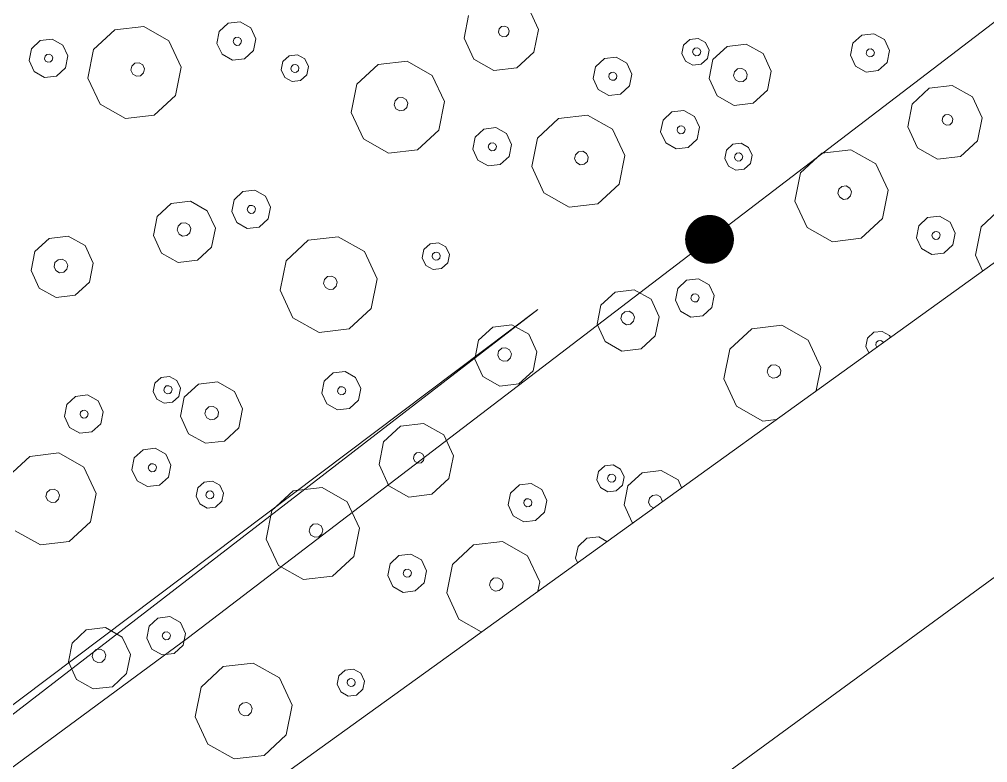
# Model space of a CAD drawing. Header units: metres. Extents: x -2858 to 512, y -1995 to 1252.
# Drawn here: x -543.741 to -539.773, y 361.334 to 364.377 of the extents above; entities that cross this region are included whole.
import ezdxf

# ---------------------------------------------------------------- set-up
doc = ezdxf.new("R2010")
doc.units = ezdxf.units.M
for name, color, linetype in [('Calque commun', 7, 'Continuous'), ('Calque7', 7, 'Continuous'), ('Calque8', 7, 'Continuous')]:
    doc.layers.add(name, color=color, linetype=linetype)

# ---------------------------------------------------------------- blocks, each defined once
blk = doc.blocks.new('GeoRond')
at = {"linetype": 'Continuous', "ltscale": 2.5, "const_width": 0.499, "flags": 128}
blk.add_lwpolyline([(-0.2505, 0, 1), (0.2505, 0, 1)], format="xyb", close=True, dxfattribs=at)
blk = doc.blocks.new('geometrebondepartleger')
at = {"layer": 'Calque7', "color": 1, "linetype": 'Continuous', "lineweight": 9}
blk.add_polyline3d([(141.2008, 124.9129, 79), (146.0805, 124.0046, 79), (151.5015, 122.9015, 79), (157.3363, 121.7891, 79), (165.9825, 119.9858, 79), (155.3815, 121.9588, 79), (170.0435, 119.0562, 79)], dxfattribs=at)
at = {"layer": 'Calque8', "color": 0, "linetype": 'ByBlock', "lineweight": -2, "xscale": 0.1999999977532173, "yscale": 0.1999999977532173, "zscale": 0.1999999977532173, "rotation": 349.2065595604402}
blk.add_blockref('GeoRond', (154.6983, 122.292, 79), dxfattribs=at)
blk = doc.blocks.new('pattern')
at = {"layer": 'Calque commun', "color": 54, "linetype": 'Continuous', "lineweight": 9}
for p, q in [((83.8168, 111.8876), (83.7887, 111.8228)), ((83.7887, 111.8228), (83.6865, 111.7625)), ((83.6865, 111.7625), (83.5684, 111.7738)), ((84.2683, 111.7803), (84.2715, 111.7875)), ((84.2759, 111.7465), (84.2683, 111.7803)), ((84.3061, 111.7774), (84.3071, 111.7797)), ((84.3084, 111.7673), (84.3061, 111.7774)), ((84.3161, 111.7604), (84.3084, 111.7673)), ((84.3354, 111.7647), (84.3265, 111.7594)), ((84.3389, 111.7727), (84.3354, 111.7647)), ((84.3774, 111.7642), (84.3661, 111.7379)), ((83.7767, 111.701), (83.8193, 111.7261)), ((83.8193, 111.7261), (83.8685, 111.7214)), ((84.3018, 111.7236), (84.2759, 111.7465)), ((84.3265, 111.7594), (84.3161, 111.7604)), ((84.3661, 111.7379), (84.3363, 111.7203)), ((83.757, 111.6556), (83.7767, 111.701)), ((83.8685, 111.7214), (83.9056, 111.6887)), ((83.9056, 111.6887), (83.9163, 111.6404)), ((84.3363, 111.7203), (84.3018, 111.7236)), ((84.5538, 111.6577), (84.6373, 111.707)), ((83.7678, 111.6074), (83.757, 111.6556)), ((83.8192, 111.6505), (83.8234, 111.66)), ((83.8215, 111.6404), (83.8192, 111.6505)), ((83.8234, 111.66), (83.8323, 111.6653)), ((83.8323, 111.6653), (83.8427, 111.6643)), ((83.8427, 111.6643), (83.8504, 111.6574)), ((83.8527, 111.6473), (83.8486, 111.6378)), ((83.8504, 111.6574), (83.8527, 111.6473)), ((84.5046, 111.5443), (84.5538, 111.6577)), ((84.8345, 111.6636), (84.876, 111.627)), ((83.8049, 111.5746), (83.7678, 111.6074)), ((83.8293, 111.6335), (83.8215, 111.6404)), ((83.8396, 111.6325), (83.8293, 111.6335)), ((83.8486, 111.6378), (83.8396, 111.6325)), ((83.9163, 111.6404), (83.8967, 111.5951)), ((84.876, 111.627), (84.9028, 111.5064)), ((83.8541, 111.5699), (83.8049, 111.5746)), ((83.8967, 111.5951), (83.8541, 111.5699)), ((84.5315, 111.4236), (84.5046, 111.5443)), ((84.6658, 111.5286), (84.6727, 111.5444)), ((84.6696, 111.5117), (84.6658, 111.5286)), ((84.6727, 111.5444), (84.6876, 111.5532)), ((84.6876, 111.5532), (84.7049, 111.5516)), ((84.7049, 111.5516), (84.7178, 111.5401)), ((84.7178, 111.5401), (84.7216, 111.5232)), ((85.287, 111.5297), (85.3005, 111.561)), ((85.3042, 111.4525), (85.287, 111.5297)), ((85.3872, 111.522), (85.3941, 111.5379)), ((85.3941, 111.5379), (85.3972, 111.5397)), ((85.4399, 111.5303), (85.4429, 111.5167)), ((83.3518, 111.469), (83.4335, 111.5173)), ((83.4335, 111.5173), (83.528, 111.5082)), ((83.528, 111.5082), (83.5992, 111.4454)), ((84.6826, 111.5002), (84.6696, 111.5117)), ((84.6998, 111.4986), (84.6826, 111.5002)), ((84.7147, 111.5074), (84.6998, 111.4986)), ((84.7216, 111.5232), (84.7147, 111.5074)), ((84.9028, 111.5064), (84.8537, 111.393)), ((85.391, 111.5051), (85.3872, 111.522)), ((85.4039, 111.4937), (85.391, 111.5051)), ((85.4212, 111.492), (85.4039, 111.4937)), ((85.4361, 111.5008), (85.4212, 111.492)), ((85.4429, 111.5167), (85.4361, 111.5008)), ((85.5418, 111.5054), (85.5103, 111.4328)), ((85.5412, 111.508), (85.5418, 111.5054)), ((83.314, 111.3819), (83.3518, 111.469)), ((85.3635, 111.4001), (85.3042, 111.4525)), ((85.6772, 111.443), (85.669, 111.4799)), ((85.8136, 111.4481), (85.8061, 111.4307)), ((83.5992, 111.4454), (83.6198, 111.3528)), ((83.8293, 111.3791), (83.9315, 111.4394)), ((83.9315, 111.4394), (84.0496, 111.4281)), ((84.0496, 111.4281), (84.1386, 111.3496)), ((84.6242, 111.3418), (84.5315, 111.4236)), ((85.5103, 111.4328), (85.4422, 111.3926)), ((85.7143, 111.4103), (85.6772, 111.443)), ((85.7635, 111.4056), (85.7143, 111.4103)), ((85.8061, 111.4307), (85.7635, 111.4056)), ((83.3347, 111.2892), (83.314, 111.3819)), ((83.4302, 111.3705), (83.4358, 111.3832)), ((83.4333, 111.357), (83.4302, 111.3705)), ((83.4358, 111.3832), (83.4477, 111.3903)), ((83.4477, 111.3903), (83.4615, 111.3889)), ((83.4615, 111.3889), (83.4718, 111.3798)), ((83.4718, 111.3798), (83.4748, 111.3663)), ((83.7821, 111.2702), (83.8293, 111.3791)), ((84.8537, 111.393), (84.7472, 111.3301)), ((85.4422, 111.3926), (85.3635, 111.4001)), ((85.4248, 111.3558), (85.4546, 111.3734)), ((85.4546, 111.3734), (85.489, 111.3701)), ((85.489, 111.3701), (85.515, 111.3472)), ((85.9293, 111.277), (85.9765, 111.3858)), ((85.9765, 111.3858), (86.0091, 111.4051)), ((83.4436, 111.3478), (83.4333, 111.357)), ((83.4574, 111.3465), (83.4436, 111.3478)), ((83.4693, 111.3536), (83.4574, 111.3465)), ((83.4748, 111.3663), (83.4693, 111.3536)), ((83.6198, 111.3528), (83.5821, 111.2657)), ((84.1386, 111.3496), (84.1644, 111.2338)), ((84.7472, 111.3301), (84.6242, 111.3418)), ((85.411, 111.324), (85.4248, 111.3558)), ((85.4466, 111.3237), (85.4508, 111.3332)), ((85.4508, 111.3332), (85.4597, 111.3385)), ((85.4597, 111.3385), (85.47, 111.3375)), ((85.47, 111.3375), (85.4778, 111.3306)), ((85.4778, 111.3306), (85.4801, 111.3205)), ((85.515, 111.3472), (85.5225, 111.3134)), ((86.2887, 111.3435), (86.3116, 111.2405)), ((83.4058, 111.2264), (83.3347, 111.2892)), ((85.4185, 111.2903), (85.411, 111.324)), ((85.4445, 111.2673), (85.4185, 111.2903)), ((85.4489, 111.3135), (85.4466, 111.3237)), ((85.4567, 111.3067), (85.4489, 111.3135)), ((85.467, 111.3057), (85.4567, 111.3067)), ((85.476, 111.3109), (85.467, 111.3057)), ((85.4801, 111.3205), (85.476, 111.3109)), ((85.5225, 111.3134), (85.5087, 111.2817)), ((86.0815, 111.2786), (86.0964, 111.2874)), ((86.0964, 111.2874), (86.1136, 111.2858)), ((83.5821, 111.2657), (83.5003, 111.2174)), ((83.8079, 111.1544), (83.7821, 111.2702)), ((83.9274, 111.256), (83.9343, 111.2719)), ((83.9312, 111.2391), (83.9274, 111.256)), ((83.9343, 111.2719), (83.9492, 111.2806)), ((83.9492, 111.2806), (83.9664, 111.279)), ((83.9664, 111.279), (83.9794, 111.2676)), ((83.9831, 111.2507), (83.9763, 111.2348)), ((83.9794, 111.2676), (83.9831, 111.2507)), ((85.4789, 111.2641), (85.4445, 111.2673)), ((85.5087, 111.2817), (85.4789, 111.2641)), ((85.9551, 111.1611), (85.9293, 111.277)), ((86.0746, 111.2628), (86.0815, 111.2786)), ((86.0784, 111.2459), (86.0746, 111.2628)), ((86.1136, 111.2858), (86.1266, 111.2743)), ((86.1304, 111.2574), (86.1235, 111.2416)), ((86.1266, 111.2743), (86.1304, 111.2574)), ((83.5003, 111.2174), (83.4058, 111.2264)), ((83.9441, 111.2276), (83.9312, 111.2391)), ((83.9614, 111.226), (83.9441, 111.2276)), ((83.9763, 111.2348), (83.9614, 111.226)), ((84.1644, 111.2338), (84.1172, 111.1249)), ((85.7081, 111.1848), (85.7507, 111.2099)), ((85.7507, 111.2099), (85.7999, 111.2052)), ((86.0913, 111.2344), (86.0784, 111.2459)), ((86.1086, 111.2328), (86.0913, 111.2344)), ((86.1235, 111.2416), (86.1086, 111.2328)), ((86.3116, 111.2405), (86.2644, 111.1317)), ((85.6884, 111.1394), (85.7081, 111.1848)), ((85.7999, 111.2052), (85.8369, 111.1725)), ((85.8369, 111.1725), (85.8477, 111.1242)), ((83.8969, 111.0758), (83.8079, 111.1544)), ((84.6065, 111.0908), (84.6262, 111.1361)), ((84.6262, 111.1361), (84.6688, 111.1613)), ((84.6688, 111.1613), (84.718, 111.1566)), ((84.718, 111.1566), (84.7551, 111.1239)), ((85.6992, 111.0912), (85.6884, 111.1394)), ((85.7506, 111.1343), (85.7547, 111.1438)), ((85.7529, 111.1242), (85.7506, 111.1343)), ((85.7547, 111.1438), (85.7637, 111.1491)), ((85.7637, 111.1491), (85.774, 111.1481)), ((85.774, 111.1481), (85.7818, 111.1412)), ((85.7841, 111.1311), (85.7799, 111.1216)), ((85.7818, 111.1412), (85.7841, 111.1311)), ((86.0441, 111.0826), (85.9551, 111.1611)), ((86.2644, 111.1317), (86.1622, 111.0714)), ((86.7578, 111.1209), (86.7876, 111.1385)), ((86.7876, 111.1385), (86.822, 111.1352)), ((86.822, 111.1352), (86.848, 111.1123)), ((84.1172, 111.1249), (84.015, 111.0646)), ((84.6173, 111.0425), (84.6065, 111.0908)), ((84.6687, 111.0856), (84.6729, 111.0952)), ((84.6729, 111.0952), (84.6818, 111.1004)), ((84.6818, 111.1004), (84.6921, 111.0995)), ((84.6921, 111.0995), (84.6999, 111.0926)), ((84.6999, 111.0926), (84.7022, 111.0825)), ((84.7551, 111.1239), (84.7658, 111.0756)), ((85.7362, 111.0584), (85.6992, 111.0912)), ((85.7606, 111.1173), (85.7529, 111.1242)), ((85.771, 111.1163), (85.7606, 111.1173)), ((85.7799, 111.1216), (85.771, 111.1163)), ((85.8477, 111.1242), (85.828, 111.0789)), ((86.744, 111.0891), (86.7578, 111.1209)), ((86.7515, 111.0553), (86.744, 111.0891)), ((86.7818, 111.0863), (86.7859, 111.0958)), ((86.7859, 111.0958), (86.7948, 111.1011)), ((86.7948, 111.1011), (86.8052, 111.1001)), ((86.8052, 111.1001), (86.813, 111.0932)), ((86.813, 111.0932), (86.8152, 111.0831)), ((86.848, 111.1123), (86.8555, 111.0785)), ((84.015, 111.0646), (83.8969, 111.0758)), ((84.671, 111.0755), (84.6687, 111.0856)), ((84.6788, 111.0686), (84.671, 111.0755)), ((84.6891, 111.0677), (84.6788, 111.0686)), ((84.698, 111.0729), (84.6891, 111.0677)), ((84.7022, 111.0825), (84.698, 111.0729)), ((84.7658, 111.0756), (84.7461, 111.0302)), ((84.8412, 111.0258), (84.9094, 111.066)), ((84.9094, 111.066), (84.9881, 111.0585)), ((84.9881, 111.0585), (85.0474, 111.0061)), ((85.7854, 111.0537), (85.7362, 111.0584)), ((85.828, 111.0789), (85.7854, 111.0537)), ((86.1622, 111.0714), (86.0441, 111.0826)), ((86.7775, 111.0324), (86.7515, 111.0553)), ((86.784, 111.0761), (86.7818, 111.0863)), ((86.7918, 111.0693), (86.784, 111.0761)), ((86.8022, 111.0683), (86.7918, 111.0693)), ((86.8111, 111.0736), (86.8022, 111.0683)), ((86.8152, 111.0831), (86.8111, 111.0736)), ((86.8555, 111.0785), (86.8417, 111.0467)), ((83.3997, 111.0017), (83.4422, 111.0268)), ((83.4422, 111.0268), (83.4915, 111.0221)), ((83.4915, 111.0221), (83.5285, 110.9894)), ((84.6543, 111.0098), (84.6173, 111.0425)), ((84.7036, 111.0051), (84.6543, 111.0098)), ((84.7461, 111.0302), (84.7036, 111.0051)), ((84.8098, 110.9532), (84.8412, 111.0258)), ((86.2327, 110.9645), (86.2524, 111.0098)), ((86.2524, 111.0098), (86.295, 111.035)), ((86.295, 111.035), (86.3442, 111.0303)), ((86.3442, 111.0303), (86.3812, 110.9975)), ((86.8119, 111.0292), (86.7775, 111.0324)), ((86.8417, 111.0467), (86.8119, 111.0292)), ((87.0295, 110.9665), (87.1359, 111.0294)), ((87.1359, 111.0294), (87.259, 111.0177)), ((87.259, 111.0177), (87.3516, 110.9358)), ((83.38, 110.9563), (83.3997, 111.0017)), ((83.5285, 110.9894), (83.5393, 110.9411)), ((85.0474, 111.0061), (85.0646, 110.9289)), ((86.299, 110.9688), (86.308, 110.9741)), ((86.308, 110.9741), (86.3183, 110.9731)), ((86.3183, 110.9731), (86.3261, 110.9663)), ((86.3812, 110.9975), (86.392, 110.9493)), ((83.3907, 110.9081), (83.38, 110.9563)), ((83.4422, 110.9512), (83.4463, 110.9607)), ((83.4445, 110.9411), (83.4422, 110.9512)), ((83.4522, 110.9342), (83.4445, 110.9411)), ((83.4463, 110.9607), (83.4553, 110.966)), ((83.4626, 110.9332), (83.4522, 110.9342)), ((83.4553, 110.966), (83.4656, 110.965)), ((83.4715, 110.9385), (83.4626, 110.9332)), ((83.4656, 110.965), (83.4734, 110.9581)), ((83.4756, 110.948), (83.4715, 110.9385)), ((83.4734, 110.9581), (83.4756, 110.948)), ((83.5393, 110.9411), (83.5196, 110.8958)), ((84.827, 110.876), (84.8098, 110.9532)), ((84.9028, 110.9358), (84.9097, 110.9517)), ((84.9065, 110.9189), (84.9028, 110.9358)), ((84.9097, 110.9517), (84.9246, 110.9605)), ((84.9246, 110.9605), (84.9418, 110.9589)), ((84.9418, 110.9589), (84.9548, 110.9474)), ((84.9585, 110.9305), (84.9516, 110.9146)), ((84.9548, 110.9474), (84.9585, 110.9305)), ((86.2435, 110.9162), (86.2327, 110.9645)), ((86.2949, 110.9593), (86.299, 110.9688)), ((86.2972, 110.9492), (86.2949, 110.9593)), ((86.305, 110.9423), (86.2972, 110.9492)), ((86.3153, 110.9413), (86.305, 110.9423)), ((86.3242, 110.9466), (86.3153, 110.9413)), ((86.3284, 110.9561), (86.3242, 110.9466)), ((86.3261, 110.9663), (86.3284, 110.9561)), ((86.392, 110.9493), (86.3723, 110.9039)), ((86.9803, 110.8531), (87.0295, 110.9665)), ((87.3516, 110.9358), (87.3785, 110.8152)), ((83.4278, 110.8753), (83.3907, 110.9081)), ((83.5196, 110.8958), (83.477, 110.8706)), ((84.9195, 110.9075), (84.9065, 110.9189)), ((84.9367, 110.9058), (84.9195, 110.9075)), ((84.9516, 110.9146), (84.9367, 110.9058)), ((85.0646, 110.9289), (85.0332, 110.8563)), ((86.2805, 110.8835), (86.2435, 110.9162)), ((86.3723, 110.9039), (86.3298, 110.8788)), ((83.477, 110.8706), (83.4278, 110.8753)), ((84.0802, 110.8364), (84.094, 110.8681)), ((84.094, 110.8681), (84.1238, 110.8857)), ((84.1238, 110.8857), (84.1582, 110.8824)), ((84.1582, 110.8824), (84.1842, 110.8595)), ((84.1842, 110.8595), (84.1917, 110.8257)), ((84.8863, 110.8236), (84.827, 110.876)), ((85.0332, 110.8563), (84.965, 110.8161)), ((86.3298, 110.8788), (86.2805, 110.8835)), ((87.0072, 110.7325), (86.9803, 110.8531)), ((87.1415, 110.8374), (87.1484, 110.8533)), ((87.1484, 110.8533), (87.1633, 110.8621)), ((87.1633, 110.8621), (87.1805, 110.8604)), ((87.1805, 110.8604), (87.1935, 110.849)), ((84.0877, 110.8026), (84.0802, 110.8364)), ((84.1197, 110.8336), (84.1238, 110.8431)), ((84.1219, 110.8235), (84.1197, 110.8336)), ((84.1297, 110.8166), (84.1219, 110.8235)), ((84.1238, 110.8431), (84.1327, 110.8484)), ((84.14, 110.8156), (84.1297, 110.8166)), ((84.1327, 110.8484), (84.1431, 110.8474)), ((84.149, 110.8209), (84.14, 110.8156)), ((84.1431, 110.8474), (84.1508, 110.8406)), ((84.1531, 110.8304), (84.149, 110.8209)), ((84.1508, 110.8406), (84.1531, 110.8304)), ((84.1917, 110.8257), (84.1779, 110.794)), ((84.965, 110.8161), (84.8863, 110.8236)), ((85.8275, 110.7778), (85.9092, 110.8261)), ((85.9092, 110.8261), (86.0037, 110.8171)), ((86.0037, 110.8171), (86.0749, 110.7543)), ((87.1453, 110.8205), (87.1415, 110.8374)), ((87.1583, 110.8091), (87.1453, 110.8205)), ((87.1904, 110.8162), (87.1755, 110.8074)), ((87.1973, 110.8321), (87.1904, 110.8162)), ((87.1935, 110.849), (87.1973, 110.8321)), ((87.3785, 110.8152), (87.3293, 110.7018)), ((84.1137, 110.7797), (84.0877, 110.8026)), ((84.1481, 110.7764), (84.1137, 110.7797)), ((84.1779, 110.794), (84.1481, 110.7764)), ((85.2818, 110.7482), (85.3499, 110.7884)), ((85.3499, 110.7884), (85.4287, 110.7809)), ((85.4287, 110.7809), (85.488, 110.7286)), ((85.7897, 110.6907), (85.8275, 110.7778)), ((87.1755, 110.8074), (87.1583, 110.8091)), ((83.7853, 110.6971), (83.8534, 110.7373)), ((83.8534, 110.7373), (83.9321, 110.7298)), ((85.2504, 110.6756), (85.2818, 110.7482)), ((86.0749, 110.7543), (86.0955, 110.6616)), ((86.305, 110.6879), (86.4072, 110.7482)), ((86.4072, 110.7482), (86.5253, 110.737)), ((86.5253, 110.737), (86.6143, 110.6584)), ((87.0998, 110.6507), (87.0072, 110.7325)), ((83.7538, 110.6245), (83.7853, 110.6971)), ((83.9321, 110.7298), (83.9914, 110.6774)), ((85.488, 110.7286), (85.5052, 110.6513)), ((85.9114, 110.6921), (85.9233, 110.6991)), ((85.9233, 110.6991), (85.9371, 110.6978)), ((85.9371, 110.6978), (85.9475, 110.6886)), ((87.3293, 110.7018), (87.2229, 110.6389)), ((83.9914, 110.6774), (84.0086, 110.6002)), ((84.153, 110.6314), (84.1955, 110.6566)), ((84.1955, 110.6566), (84.2448, 110.6519)), ((85.2676, 110.5984), (85.2504, 110.6756)), ((85.3508, 110.6598), (85.3577, 110.6757)), ((85.3545, 110.6429), (85.3508, 110.6598)), ((85.3577, 110.6757), (85.3726, 110.6844)), ((85.3726, 110.6844), (85.3898, 110.6828)), ((85.3898, 110.6828), (85.4028, 110.6713)), ((85.4065, 110.6545), (85.3996, 110.6386)), ((85.4028, 110.6713), (85.4065, 110.6545)), ((85.8103, 110.5981), (85.7897, 110.6907)), ((85.9059, 110.6794), (85.9114, 110.6921)), ((85.9089, 110.6658), (85.9059, 110.6794)), ((85.9193, 110.6567), (85.9089, 110.6658)), ((85.9331, 110.6554), (85.9193, 110.6567)), ((85.945, 110.6624), (85.9331, 110.6554)), ((85.9505, 110.6751), (85.945, 110.6624)), ((85.9475, 110.6886), (85.9505, 110.6751)), ((86.0955, 110.6616), (86.0577, 110.5745)), ((86.2578, 110.579), (86.305, 110.6879)), ((86.6143, 110.6584), (86.6401, 110.5426)), ((83.771, 110.5473), (83.7538, 110.6245)), ((83.854, 110.6168), (83.8609, 110.6327)), ((83.8578, 110.5999), (83.854, 110.6168)), ((83.8609, 110.6327), (83.8758, 110.6415)), ((83.8758, 110.6415), (83.893, 110.6398)), ((83.893, 110.6398), (83.906, 110.6284)), ((83.906, 110.6284), (83.9098, 110.6115)), ((84.1333, 110.5861), (84.153, 110.6314)), ((84.2448, 110.6519), (84.2818, 110.6192)), ((84.2818, 110.6192), (84.2926, 110.5709)), ((85.3675, 110.6314), (85.3545, 110.6429)), ((85.3847, 110.6298), (85.3675, 110.6314)), ((85.3996, 110.6386), (85.3847, 110.6298)), ((85.5052, 110.6513), (85.4737, 110.5788)), ((87.2229, 110.6389), (87.0998, 110.6507)), ((83.8708, 110.5885), (83.8578, 110.5999)), ((83.888, 110.5868), (83.8708, 110.5885)), ((83.9029, 110.5956), (83.888, 110.5868)), ((83.9098, 110.6115), (83.9029, 110.5956)), ((84.0086, 110.6002), (83.9772, 110.5276)), ((84.1441, 110.5378), (84.1333, 110.5861)), ((84.1942, 110.5839), (84.1983, 110.5934)), ((84.1965, 110.5737), (84.1942, 110.5839)), ((84.2043, 110.5669), (84.1965, 110.5737)), ((84.1983, 110.5934), (84.2073, 110.5987)), ((84.2073, 110.5987), (84.2176, 110.5977)), ((84.2176, 110.5977), (84.2254, 110.5908)), ((84.2277, 110.5807), (84.2235, 110.5712)), ((84.2254, 110.5908), (84.2277, 110.5807)), ((85.3269, 110.546), (85.2676, 110.5984)), ((85.4737, 110.5788), (85.4056, 110.5385)), ((85.8815, 110.5352), (85.8103, 110.5981)), ((86.0577, 110.5745), (85.976, 110.5262)), ((86.2836, 110.4632), (86.2578, 110.579)), ((86.4031, 110.5648), (86.41, 110.5807)), ((86.41, 110.5807), (86.4249, 110.5895)), ((86.4249, 110.5895), (86.4421, 110.5878)), ((86.4421, 110.5878), (86.4551, 110.5764)), ((86.4551, 110.5764), (86.4588, 110.5595)), ((83.8303, 110.4949), (83.771, 110.5473)), ((84.1811, 110.5051), (84.1441, 110.5378)), ((84.2146, 110.5659), (84.2043, 110.5669)), ((84.2235, 110.5712), (84.2146, 110.5659)), ((84.2926, 110.5709), (84.2729, 110.5255)), ((84.4434, 110.4806), (84.5455, 110.541)), ((84.5455, 110.541), (84.6637, 110.5297)), ((85.4056, 110.5385), (85.3269, 110.546)), ((85.976, 110.5262), (85.8815, 110.5352)), ((86.4068, 110.5479), (86.4031, 110.5648)), ((86.4198, 110.5365), (86.4068, 110.5479)), ((86.437, 110.5348), (86.4198, 110.5365)), ((86.4519, 110.5436), (86.437, 110.5348)), ((86.4588, 110.5595), (86.4519, 110.5436)), ((86.6401, 110.5426), (86.5928, 110.4337)), ((83.909, 110.4874), (83.8303, 110.4949)), ((83.9772, 110.5276), (83.909, 110.4874)), ((84.2303, 110.5004), (84.1811, 110.5051)), ((84.2729, 110.5255), (84.2303, 110.5004)), ((84.6637, 110.5297), (84.7526, 110.4512)), ((83.8916, 110.4506), (83.9214, 110.4682)), ((83.9214, 110.4682), (83.9558, 110.4649)), ((83.9558, 110.4649), (83.9818, 110.442)), ((84.3962, 110.3718), (84.4434, 110.4806)), ((86.3725, 110.3847), (86.2836, 110.4632)), ((87.1019, 110.445), (87.1444, 110.4701)), ((87.1444, 110.4701), (87.1937, 110.4654)), ((87.1937, 110.4654), (87.2307, 110.4327)), ((83.8778, 110.4188), (83.8916, 110.4506)), ((83.8853, 110.3851), (83.8778, 110.4188)), ((83.9135, 110.4185), (83.9176, 110.428)), ((83.9157, 110.4083), (83.9135, 110.4185)), ((83.9176, 110.428), (83.9265, 110.4333)), ((83.9265, 110.4333), (83.9369, 110.4323)), ((83.9369, 110.4323), (83.9447, 110.4254)), ((83.9469, 110.4153), (83.9428, 110.4058)), ((83.9447, 110.4254), (83.9469, 110.4153)), ((83.9818, 110.442), (83.9893, 110.4082)), ((84.7526, 110.4512), (84.7784, 110.3354)), ((86.5928, 110.4337), (86.4907, 110.3734)), ((87.0822, 110.3996), (87.1019, 110.445)), ((87.2307, 110.4327), (87.2415, 110.3844)), ((83.9113, 110.3622), (83.8853, 110.3851)), ((83.9235, 110.4015), (83.9157, 110.4083)), ((83.9338, 110.4005), (83.9235, 110.4015)), ((83.9428, 110.4058), (83.9338, 110.4005)), ((83.9755, 110.3765), (83.9457, 110.3589)), ((83.9893, 110.4082), (83.9755, 110.3765)), ((84.5483, 110.3734), (84.5632, 110.3822)), ((84.5632, 110.3822), (84.5805, 110.3806)), ((84.5805, 110.3806), (84.5934, 110.3691)), ((86.4907, 110.3734), (86.3725, 110.3847)), ((87.0929, 110.3513), (87.0822, 110.3996)), ((87.1444, 110.3945), (87.1485, 110.404)), ((87.1467, 110.3844), (87.1444, 110.3945)), ((87.1544, 110.3775), (87.1467, 110.3844)), ((87.1485, 110.404), (87.1575, 110.4093)), ((87.1648, 110.3765), (87.1544, 110.3775)), ((87.1575, 110.4093), (87.1678, 110.4083)), ((87.1737, 110.3818), (87.1648, 110.3765)), ((87.1678, 110.4083), (87.1756, 110.4014)), ((87.1778, 110.3913), (87.1737, 110.3818)), ((87.1756, 110.4014), (87.1778, 110.3913)), ((87.2415, 110.3844), (87.2218, 110.3391)), ((87.3169, 110.3346), (87.385, 110.3748)), ((87.385, 110.3748), (87.4638, 110.3673)), ((83.9457, 110.3589), (83.9113, 110.3622)), ((84.422, 110.2559), (84.3962, 110.3718)), ((84.5414, 110.3576), (84.5483, 110.3734)), ((84.5452, 110.3407), (84.5414, 110.3576)), ((84.5582, 110.3292), (84.5452, 110.3407)), ((84.5903, 110.3364), (84.5754, 110.3276)), ((84.5972, 110.3522), (84.5903, 110.3364)), ((84.5934, 110.3691), (84.5972, 110.3522)), ((84.7784, 110.3354), (84.7312, 110.2265)), ((85.8753, 110.3105), (85.9179, 110.3357)), ((85.9179, 110.3357), (85.9671, 110.331)), ((87.13, 110.3186), (87.0929, 110.3513)), ((87.2218, 110.3391), (87.1792, 110.3139)), ((87.4638, 110.3673), (87.5231, 110.315)), ((84.1749, 110.2796), (84.2175, 110.3047)), ((84.2175, 110.3047), (84.2667, 110.3)), ((84.2667, 110.3), (84.3038, 110.2673)), ((84.5754, 110.3276), (84.5582, 110.3292)), ((85.8557, 110.2652), (85.8753, 110.3105)), ((85.9671, 110.331), (86.0042, 110.2982)), ((86.0042, 110.2982), (86.0149, 110.25)), ((87.1792, 110.3139), (87.13, 110.3186)), ((87.2855, 110.262), (87.3169, 110.3346)), ((87.5231, 110.315), (87.5403, 110.2377)), ((84.1552, 110.2342), (84.1749, 110.2796)), ((84.3038, 110.2673), (84.3145, 110.219)), ((84.5109, 110.1774), (84.422, 110.2559)), ((85.8664, 110.2169), (85.8557, 110.2652)), ((85.9179, 110.26), (85.922, 110.2696)), ((85.9201, 110.2499), (85.9179, 110.26)), ((85.922, 110.2696), (85.9309, 110.2748)), ((85.9309, 110.2748), (85.9413, 110.2739)), ((85.9413, 110.2739), (85.9491, 110.267)), ((85.9513, 110.2569), (85.9472, 110.2473)), ((85.9491, 110.267), (85.9513, 110.2569)), ((87.3027, 110.1848), (87.2855, 110.262)), ((87.3784, 110.2447), (87.3853, 110.2605)), ((87.3853, 110.2605), (87.4002, 110.2693)), ((87.4002, 110.2693), (87.4175, 110.2677)), ((87.4175, 110.2677), (87.4304, 110.2562)), ((87.4304, 110.2562), (87.4342, 110.2393)), ((84.166, 110.186), (84.1552, 110.2342)), ((84.2174, 110.2291), (84.2216, 110.2386)), ((84.2197, 110.219), (84.2174, 110.2291)), ((84.2275, 110.2121), (84.2197, 110.219)), ((84.2216, 110.2386), (84.2305, 110.2439)), ((84.2305, 110.2439), (84.2408, 110.2429)), ((84.2467, 110.2164), (84.2378, 110.2111)), ((84.2408, 110.2429), (84.2486, 110.236)), ((84.2509, 110.2259), (84.2467, 110.2164)), ((84.2486, 110.236), (84.2509, 110.2259)), ((84.3145, 110.219), (84.2948, 110.1737)), ((84.7312, 110.2265), (84.629, 110.1662)), ((85.2246, 110.2157), (85.2544, 110.2333)), ((85.2544, 110.2333), (85.2889, 110.23)), ((85.2889, 110.23), (85.3148, 110.2071)), ((85.9035, 110.1842), (85.8664, 110.2169)), ((85.9279, 110.243), (85.9201, 110.2499)), ((85.9382, 110.242), (85.9279, 110.243)), ((85.9472, 110.2473), (85.9382, 110.242)), ((86.0149, 110.25), (85.9953, 110.2046)), ((87.3822, 110.2278), (87.3784, 110.2447)), ((87.3952, 110.2163), (87.3822, 110.2278)), ((87.4124, 110.2147), (87.3952, 110.2163)), ((87.4273, 110.2235), (87.4124, 110.2147)), ((87.4342, 110.2393), (87.4273, 110.2235)), ((87.5403, 110.2377), (87.5088, 110.1652)), ((84.203, 110.1532), (84.166, 110.186)), ((84.2378, 110.2111), (84.2275, 110.2121)), ((84.629, 110.1662), (84.5109, 110.1774)), ((85.2108, 110.1839), (85.2246, 110.2157)), ((85.2184, 110.1501), (85.2108, 110.1839)), ((85.2486, 110.1811), (85.2527, 110.1906)), ((85.2509, 110.1709), (85.2486, 110.1811)), ((85.2527, 110.1906), (85.2617, 110.1959)), ((85.2617, 110.1959), (85.272, 110.1949)), ((85.272, 110.1949), (85.2798, 110.188)), ((85.2821, 110.1779), (85.2779, 110.1684)), ((85.2798, 110.188), (85.2821, 110.1779)), ((85.3148, 110.2071), (85.3223, 110.1733)), ((85.9527, 110.1795), (85.9035, 110.1842)), ((85.9953, 110.2046), (85.9527, 110.1795)), ((86.5559, 110.1452), (86.5697, 110.1769)), ((86.5697, 110.1769), (86.5995, 110.1945)), ((86.5995, 110.1945), (86.6339, 110.1913)), ((86.6339, 110.1913), (86.6599, 110.1684)), ((87.362, 110.1325), (87.3027, 110.1848)), ((84.2523, 110.1485), (84.203, 110.1532)), ((84.2948, 110.1737), (84.2523, 110.1485)), ((85.2443, 110.1272), (85.2184, 110.1501)), ((85.2586, 110.1641), (85.2509, 110.1709)), ((85.269, 110.1631), (85.2586, 110.1641)), ((85.2779, 110.1684), (85.269, 110.1631)), ((85.3086, 110.1415), (85.2787, 110.124)), ((85.3223, 110.1733), (85.3086, 110.1415)), ((86.5634, 110.1114), (86.5559, 110.1452)), ((86.5953, 110.1424), (86.5995, 110.152)), ((86.5976, 110.1323), (86.5953, 110.1424)), ((86.5995, 110.152), (86.6084, 110.1572)), ((86.6084, 110.1572), (86.6187, 110.1563)), ((86.6187, 110.1563), (86.6265, 110.1494)), ((86.6288, 110.1393), (86.6246, 110.1297)), ((86.6265, 110.1494), (86.6288, 110.1393)), ((86.6599, 110.1684), (86.6674, 110.1346)), ((87.5088, 110.1652), (87.4407, 110.1249)), ((84.6995, 110.0593), (84.7192, 110.1046)), ((84.7192, 110.1046), (84.7618, 110.1298)), ((84.7618, 110.1298), (84.811, 110.1251)), ((84.811, 110.1251), (84.8481, 110.0923)), ((85.2787, 110.124), (85.2443, 110.1272)), ((85.4963, 110.0613), (85.6027, 110.1242)), ((85.6027, 110.1242), (85.7258, 110.1125)), ((85.7258, 110.1125), (85.8185, 110.0306)), ((86.5894, 110.0885), (86.5634, 110.1114)), ((86.6054, 110.1254), (86.5976, 110.1323)), ((86.6157, 110.1245), (86.6054, 110.1254)), ((86.6246, 110.1297), (86.6157, 110.1245)), ((86.6536, 110.1028), (86.6238, 110.0852)), ((86.6674, 110.1346), (86.6536, 110.1028)), ((87.4407, 110.1249), (87.362, 110.1325)), ((84.7103, 110.011), (84.6995, 110.0593)), ((84.7617, 110.0541), (84.7659, 110.0637)), ((84.7659, 110.0637), (84.7748, 110.0689)), ((84.7748, 110.0689), (84.7851, 110.0679)), ((84.7851, 110.0679), (84.7929, 110.0611)), ((84.7929, 110.0611), (84.7952, 110.0509)), ((84.8481, 110.0923), (84.8588, 110.0441)), ((85.4471, 109.9479), (85.4963, 110.0613)), ((86.6238, 110.0852), (86.5894, 110.0885)), ((84.764, 110.044), (84.7617, 110.0541)), ((84.7718, 110.0371), (84.764, 110.044)), ((84.7821, 110.0361), (84.7718, 110.0371)), ((84.7911, 110.0414), (84.7821, 110.0361)), ((84.7952, 110.0509), (84.7911, 110.0414)), ((84.8588, 110.0441), (84.8392, 109.9987)), ((85.8185, 110.0306), (85.8453, 109.91)), ((86.2609, 110.0059), (86.329, 110.0461)), ((86.329, 110.0461), (86.4078, 110.0386)), ((86.4078, 110.0386), (86.4671, 109.9863)), ((84.7474, 109.9783), (84.7103, 110.011)), ((84.7966, 109.9736), (84.7474, 109.9783)), ((84.8392, 109.9987), (84.7966, 109.9736)), ((86.2295, 109.9333), (86.2609, 110.0059)), ((86.4671, 109.9863), (86.4843, 109.909)), ((85.474, 109.8273), (85.4471, 109.9479)), ((85.6083, 109.9322), (85.6152, 109.9481)), ((85.6152, 109.9481), (85.6301, 109.9569)), ((85.6301, 109.9569), (85.6474, 109.9552)), ((85.6474, 109.9552), (85.6603, 109.9438)), ((85.6603, 109.9438), (85.6641, 109.9269)), ((86.3297, 109.9256), (86.3366, 109.9415)), ((86.3366, 109.9415), (86.3515, 109.9503)), ((86.3515, 109.9503), (86.3687, 109.9487)), ((86.3687, 109.9487), (86.3817, 109.9372)), ((86.609, 109.8949), (86.6287, 109.9403)), ((86.6287, 109.9403), (86.6712, 109.9654)), ((86.6712, 109.9654), (86.7204, 109.9607)), ((86.7204, 109.9607), (86.7575, 109.928)), ((84.2943, 109.8726), (84.376, 109.9209)), ((84.376, 109.9209), (84.4705, 109.9119)), ((84.4705, 109.9119), (84.5417, 109.8491)), ((85.6121, 109.9153), (85.6083, 109.9322)), ((85.6251, 109.9039), (85.6121, 109.9153)), ((85.6423, 109.9022), (85.6251, 109.9039)), ((85.6572, 109.911), (85.6423, 109.9022)), ((85.6641, 109.9269), (85.6572, 109.911)), ((85.8453, 109.91), (85.7962, 109.7966)), ((86.2467, 109.8561), (86.2295, 109.9333)), ((86.3335, 109.9087), (86.3297, 109.9256)), ((86.3464, 109.8973), (86.3335, 109.9087)), ((86.3786, 109.9044), (86.3637, 109.8957)), ((86.3854, 109.9203), (86.3786, 109.9044)), ((86.3817, 109.9372), (86.3854, 109.9203)), ((86.4843, 109.909), (86.4528, 109.8365)), ((86.6699, 109.8927), (86.674, 109.9022)), ((86.674, 109.9022), (86.683, 109.9075)), ((86.683, 109.9075), (86.6933, 109.9065)), ((86.6933, 109.9065), (86.7011, 109.8997)), ((86.7011, 109.8997), (86.7033, 109.8895)), ((86.7575, 109.928), (86.7683, 109.8797)), ((84.2565, 109.7855), (84.2943, 109.8726)), ((86.3637, 109.8957), (86.3464, 109.8973)), ((86.6197, 109.8466), (86.609, 109.8949)), ((86.6721, 109.8826), (86.6699, 109.8927)), ((86.6799, 109.8757), (86.6721, 109.8826)), ((86.6903, 109.8747), (86.6799, 109.8757)), ((86.6992, 109.88), (86.6903, 109.8747)), ((86.7033, 109.8895), (86.6992, 109.88)), ((86.7683, 109.8797), (86.7486, 109.8344)), ((84.5417, 109.8491), (84.5623, 109.7564)), ((84.7718, 109.7827), (84.874, 109.843)), ((84.874, 109.843), (84.9921, 109.8318)), ((84.9921, 109.8318), (85.0811, 109.7532)), ((85.5667, 109.7455), (85.474, 109.8273)), ((86.306, 109.8037), (86.2467, 109.8561)), ((86.4528, 109.8365), (86.3847, 109.7962)), ((86.6568, 109.8139), (86.6197, 109.8466)), ((86.7486, 109.8344), (86.706, 109.8092)), ((86.919, 109.7895), (87.0212, 109.8498)), ((87.0212, 109.8498), (87.1394, 109.8385)), ((87.1394, 109.8385), (87.2283, 109.76)), ((84.3727, 109.7742), (84.3783, 109.7869)), ((84.3783, 109.7869), (84.3902, 109.7939)), ((84.3902, 109.7939), (84.404, 109.7926)), ((84.404, 109.7926), (84.4143, 109.7834)), ((84.4143, 109.7834), (84.4173, 109.7699)), ((84.7246, 109.6738), (84.7718, 109.7827)), ((85.7962, 109.7966), (85.6897, 109.7337)), ((86.3847, 109.7962), (86.306, 109.8037)), ((86.706, 109.8092), (86.6568, 109.8139)), ((86.8718, 109.6806), (86.919, 109.7895)), ((84.3758, 109.7607), (84.3727, 109.7742)), ((84.3861, 109.7515), (84.3758, 109.7607)), ((84.3999, 109.7502), (84.3861, 109.7515)), ((84.4118, 109.7572), (84.3999, 109.7502)), ((84.4173, 109.7699), (84.4118, 109.7572)), ((84.5623, 109.7564), (84.5246, 109.6693)), ((85.0811, 109.7532), (85.1069, 109.6374)), ((85.6897, 109.7337), (85.5667, 109.7455)), ((86.3535, 109.7277), (86.3673, 109.7594)), ((86.3673, 109.7594), (86.3971, 109.777)), ((86.3933, 109.7368), (86.4022, 109.7421)), ((86.3971, 109.777), (86.4315, 109.7737)), ((86.4022, 109.7421), (86.4125, 109.7411)), ((86.4125, 109.7411), (86.4203, 109.7343)), ((86.4315, 109.7737), (86.4575, 109.7508)), ((86.4575, 109.7508), (86.465, 109.7171)), ((87.2283, 109.76), (87.2541, 109.6442)), ((86.361, 109.6939), (86.3535, 109.7277)), ((86.3891, 109.7273), (86.3933, 109.7368)), ((86.3914, 109.7172), (86.3891, 109.7273)), ((86.3992, 109.7103), (86.3914, 109.7172)), ((86.4095, 109.7093), (86.3992, 109.7103)), ((86.4185, 109.7146), (86.4095, 109.7093)), ((86.4226, 109.7241), (86.4185, 109.7146)), ((86.4203, 109.7343), (86.4226, 109.7241)), ((86.465, 109.7171), (86.4512, 109.6853)), ((84.5246, 109.6693), (84.4428, 109.621)), ((84.7504, 109.558), (84.7246, 109.6738)), ((84.8699, 109.6596), (84.8768, 109.6755)), ((84.8768, 109.6755), (84.8917, 109.6843)), ((84.8917, 109.6843), (84.9089, 109.6826)), ((84.9089, 109.6826), (84.9219, 109.6712)), ((84.9219, 109.6712), (84.9256, 109.6543)), ((86.387, 109.671), (86.361, 109.6939)), ((86.4214, 109.6677), (86.387, 109.671)), ((86.4512, 109.6853), (86.4214, 109.6677)), ((86.8976, 109.5648), (86.8718, 109.6806)), ((87.0171, 109.6664), (87.024, 109.6823)), ((87.0209, 109.6495), (87.0171, 109.6664)), ((87.024, 109.6823), (87.0389, 109.6911)), ((87.0389, 109.6911), (87.0561, 109.6894)), ((87.0561, 109.6894), (87.0691, 109.678)), ((87.0729, 109.6611), (87.066, 109.6452)), ((87.0691, 109.678), (87.0729, 109.6611)), ((84.8737, 109.6427), (84.8699, 109.6596)), ((84.8866, 109.6313), (84.8737, 109.6427)), ((84.9039, 109.6296), (84.8866, 109.6313)), ((84.9188, 109.6384), (84.9039, 109.6296)), ((84.9256, 109.6543), (84.9188, 109.6384)), ((85.1069, 109.6374), (85.0597, 109.5285)), ((87.0338, 109.6381), (87.0209, 109.6495)), ((87.0511, 109.6364), (87.0338, 109.6381)), ((87.066, 109.6452), (87.0511, 109.6364)), ((86.6309, 109.5431), (86.6506, 109.5884)), ((86.6506, 109.5884), (86.6932, 109.6136)), ((86.6932, 109.6136), (86.7424, 109.6089)), ((86.7424, 109.6089), (86.7794, 109.5761)), ((84.8394, 109.4795), (84.7504, 109.558)), ((85.5687, 109.5398), (85.6113, 109.5649)), ((85.6113, 109.5649), (85.6605, 109.5602)), ((85.6605, 109.5602), (85.6976, 109.5275)), ((86.6417, 109.4948), (86.6309, 109.5431)), ((86.6931, 109.5379), (86.6972, 109.5475)), ((86.6972, 109.5475), (86.7062, 109.5527)), ((86.7062, 109.5527), (86.7165, 109.5518)), ((86.7165, 109.5518), (86.7243, 109.5449)), ((86.7243, 109.5449), (86.7266, 109.5348)), ((86.7794, 109.5761), (86.7902, 109.5279)), ((86.9866, 109.4862), (86.8976, 109.5648)), ((85.0597, 109.5285), (84.9575, 109.4682)), ((85.549, 109.4944), (85.5687, 109.5398)), ((85.6153, 109.4988), (85.6243, 109.5041)), ((85.6243, 109.5041), (85.6346, 109.5031)), ((85.6346, 109.5031), (85.6424, 109.4962)), ((85.6976, 109.5275), (85.7083, 109.4792)), ((86.6954, 109.5278), (86.6931, 109.5379)), ((86.7031, 109.5209), (86.6954, 109.5278)), ((86.7135, 109.5199), (86.7031, 109.5209)), ((86.7224, 109.5252), (86.7135, 109.5199)), ((86.7266, 109.5348), (86.7224, 109.5252)), ((86.7902, 109.5279), (86.7705, 109.4825)), ((84.9575, 109.4682), (84.8394, 109.4795)), ((85.5598, 109.4462), (85.549, 109.4944)), ((85.6112, 109.4893), (85.6153, 109.4988)), ((85.6135, 109.4792), (85.6112, 109.4893)), ((85.6213, 109.4723), (85.6135, 109.4792)), ((85.6316, 109.4713), (85.6213, 109.4723)), ((85.6405, 109.4766), (85.6316, 109.4713)), ((85.6447, 109.4861), (85.6405, 109.4766)), ((85.6424, 109.4962), (85.6447, 109.4861)), ((85.7083, 109.4792), (85.6886, 109.4339)), ((85.7837, 109.4294), (85.8519, 109.4696)), ((85.8519, 109.4696), (85.9306, 109.4621)), ((86.6787, 109.4621), (86.6417, 109.4948)), ((86.7705, 109.4825), (86.7279, 109.4574)), ((87.1047, 109.475), (86.9866, 109.4862)), ((85.5968, 109.4134), (85.5598, 109.4462)), ((85.6886, 109.4339), (85.6461, 109.4087)), ((85.7523, 109.3568), (85.7837, 109.4294)), ((85.9306, 109.4621), (85.9899, 109.4098)), ((86.7279, 109.4574), (86.6787, 109.4621)), ((85.6461, 109.4087), (85.5968, 109.4134)), ((85.9899, 109.4098), (86.0071, 109.3326)), ((85.7695, 109.2796), (85.7523, 109.3568)), ((85.8453, 109.3395), (85.8521, 109.3553)), ((85.8521, 109.3553), (85.8671, 109.3641)), ((85.8671, 109.3641), (85.8843, 109.3625)), ((85.8843, 109.3625), (85.8973, 109.351)), ((85.8973, 109.351), (85.901, 109.3342)), ((85.849, 109.3226), (85.8453, 109.3395)), ((85.862, 109.3111), (85.849, 109.3226)), ((85.8792, 109.3095), (85.862, 109.3111)), ((85.8941, 109.3183), (85.8792, 109.3095)), ((85.901, 109.3342), (85.8941, 109.3183)), ((86.0071, 109.3326), (85.9757, 109.26)), ((85.0227, 109.24), (85.0365, 109.2718)), ((85.0365, 109.2718), (85.0663, 109.2893)), ((85.0663, 109.2893), (85.1007, 109.2861)), ((85.1007, 109.2861), (85.1267, 109.2632)), ((85.8288, 109.2273), (85.7695, 109.2796)), ((85.0302, 109.2062), (85.0227, 109.24)), ((85.0622, 109.2373), (85.0663, 109.2468)), ((85.0644, 109.2271), (85.0622, 109.2373)), ((85.0722, 109.2202), (85.0644, 109.2271)), ((85.0663, 109.2468), (85.0752, 109.2521)), ((85.0752, 109.2521), (85.0856, 109.2511)), ((85.0915, 109.2245), (85.0825, 109.2193)), ((85.0856, 109.2511), (85.0933, 109.2442)), ((85.0956, 109.2341), (85.0915, 109.2245)), ((85.0933, 109.2442), (85.0956, 109.2341)), ((85.1342, 109.2294), (85.1204, 109.1976)), ((85.1267, 109.2632), (85.1342, 109.2294)), ((85.9075, 109.2198), (85.8288, 109.2273)), ((85.9757, 109.26), (85.9075, 109.2198)), ((85.0562, 109.1833), (85.0302, 109.2062)), ((85.0825, 109.2193), (85.0722, 109.2202)), ((85.1204, 109.1976), (85.0906, 109.18)), ((86.2243, 109.1518), (86.2924, 109.1921)), ((86.2924, 109.1921), (86.3712, 109.1846)), ((86.3712, 109.1846), (86.4305, 109.1322)), ((85.0906, 109.18), (85.0562, 109.1833)), ((86.1929, 109.0793), (86.2243, 109.1518)), ((86.4305, 109.1322), (86.4477, 109.055)), ((86.2101, 109.002), (86.1929, 109.0793)), ((86.2933, 109.0634), (86.3002, 109.0793)), ((86.3002, 109.0793), (86.3151, 109.0881)), ((86.3151, 109.0881), (86.3323, 109.0864)), ((86.3323, 109.0864), (86.3453, 109.075)), ((86.3453, 109.075), (86.349, 109.0581)), ((85.0758, 108.9897), (85.0955, 109.0351)), ((85.0955, 109.0351), (85.138, 109.0602)), ((85.138, 109.0602), (85.1873, 109.0555)), ((85.1873, 109.0555), (85.2243, 109.0228)), ((86.297, 109.0465), (86.2933, 109.0634)), ((86.31, 109.0351), (86.297, 109.0465)), ((86.3272, 109.0334), (86.31, 109.0351)), ((86.3421, 109.0422), (86.3272, 109.0334)), ((86.349, 109.0581), (86.3421, 109.0422)), ((86.4477, 109.055), (86.4162, 108.9824)), ((85.0866, 108.9415), (85.0758, 108.9897)), ((85.1367, 108.9875), (85.1408, 108.997)), ((85.139, 108.9774), (85.1367, 108.9875)), ((85.1408, 108.997), (85.1498, 109.0023)), ((85.1498, 109.0023), (85.1601, 109.0013)), ((85.1601, 109.0013), (85.1679, 108.9945)), ((85.1679, 108.9945), (85.1702, 108.9843)), ((85.2243, 109.0228), (85.2351, 108.9745)), ((86.2694, 108.9497), (86.2101, 109.002)), ((85.1468, 108.9705), (85.139, 108.9774)), ((85.1571, 108.9695), (85.1468, 108.9705)), ((85.166, 108.9748), (85.1571, 108.9695)), ((85.1702, 108.9843), (85.166, 108.9748)), ((85.2351, 108.9745), (85.2154, 108.9292)), ((86.3481, 108.9422), (86.2694, 108.9497)), ((86.4162, 108.9824), (86.3481, 108.9422)), ((85.1236, 108.9087), (85.0866, 108.9415)), ((85.1728, 108.904), (85.1236, 108.9087)), ((85.2154, 108.9292), (85.1728, 108.904)), ((85.3859, 108.8843), (85.488, 108.9446)), ((85.488, 108.9446), (85.6062, 108.9334)), ((85.6062, 108.9334), (85.6951, 108.8548)), ((85.3387, 108.7754), (85.3859, 108.8843)), ((85.6951, 108.8548), (85.7209, 108.739)), ((85.3645, 108.6596), (85.3387, 108.7754)), ((85.4839, 108.7612), (85.4908, 108.7771)), ((85.4877, 108.7443), (85.4839, 108.7612)), ((85.4908, 108.7771), (85.5057, 108.7859)), ((85.5057, 108.7859), (85.523, 108.7842)), ((85.523, 108.7842), (85.5359, 108.7728)), ((85.5397, 108.7559), (85.5328, 108.74)), ((85.5359, 108.7728), (85.5397, 108.7559)), ((85.5007, 108.7329), (85.4877, 108.7443)), ((85.5179, 108.7312), (85.5007, 108.7329)), ((85.5328, 108.74), (85.5179, 108.7312)), ((85.7209, 108.739), (85.6737, 108.6301)), ((85.4534, 108.581), (85.3645, 108.6596)), ((85.6737, 108.6301), (85.5715, 108.5698)), ((85.5715, 108.5698), (85.4534, 108.581)), ((85.6617, 108.5083), (85.7043, 108.5334)), ((85.7043, 108.5334), (85.7535, 108.5287)), ((85.7535, 108.5287), (85.7906, 108.496)), ((85.6421, 108.4629), (85.6617, 108.5083)), ((85.7084, 108.4673), (85.7173, 108.4726)), ((85.7173, 108.4726), (85.7276, 108.4716)), ((85.7276, 108.4716), (85.7354, 108.4647)), ((85.7906, 108.496), (85.8013, 108.4477)), ((85.6528, 108.4146), (85.6421, 108.4629)), ((85.7042, 108.4578), (85.7084, 108.4673)), ((85.7065, 108.4476), (85.7042, 108.4578)), ((85.7143, 108.4408), (85.7065, 108.4476)), ((85.7246, 108.4398), (85.7143, 108.4408)), ((85.7336, 108.4451), (85.7246, 108.4398)), ((85.7377, 108.4546), (85.7336, 108.4451)), ((85.7354, 108.4647), (85.7377, 108.4546)), ((85.8013, 108.4477), (85.7817, 108.4024)), ((85.6899, 108.3819), (85.6528, 108.4146)), ((85.7817, 108.4024), (85.7391, 108.3772)), ((85.7391, 108.3772), (85.6899, 108.3819))]:
    blk.add_line(p, q, dxfattribs=at)
at = {"layer": 'Calque commun', "color": 7, "linetype": 'Continuous', "lineweight": 9}
mesh = blk.add_polyface(dxfattribs=at)
corners = [(70.8497, 113.5412), (53.8349, 19.1692), (74.7282, 106.3237), (76.0435, 113.5984), (74.769, 106.1763), (58.8077, 18.2701), (114.1703, 105.207), (114.1703, 98.5387)]
mesh.append_faces([[corners[k] for k in face] for face in [(3, 4, 6)]], dxfattribs={"vtx0": -1, "vtx1": -1, "color": 7})
mesh.append_faces([[corners[k] for k in face] for face in [(3, 2, 4)]], dxfattribs={"vtx0": -1, "vtx2": -1, "color": 7})
mesh.append_faces([[corners[k] for k in face] for face in [(5, 2, 1)]], dxfattribs={"vtx1": -1, "color": 7})
mesh.append_faces([[corners[k] for k in face] for face in [(0, 1, 2), (3, 0, 2)]], dxfattribs={"vtx1": -1, "vtx2": -1, "color": 7})
mesh.append_faces([[corners[k] for k in face] for face in [(4, 7, 6)]], dxfattribs={"vtx2": -1, "color": 7})

msp = doc.modelspace()

# ---------------------------------------------------------------- linework, layer by layer
at = {"layer": 'Calque commun', "color": 7, "linetype": 'Continuous', "lineweight": 9}
msp.add_line((-535.1058, 365.485), (-542.4168, 360.141), dxfattribs=at)

# ---------------------------------------------------------------- block references
at = {"layer": 'Calque commun', "color": 0, "linetype": 'ByBlock', "lineweight": -2, "rotation": 228.1617603435354}
for name, p in [('geometrebondepartleger', (-528.8356, 560.3039)), ('pattern', (-567.2453, 500.4263))]:
    msp.add_blockref(name, p, dxfattribs=at)

doc.saveas('drawing.dxf')
